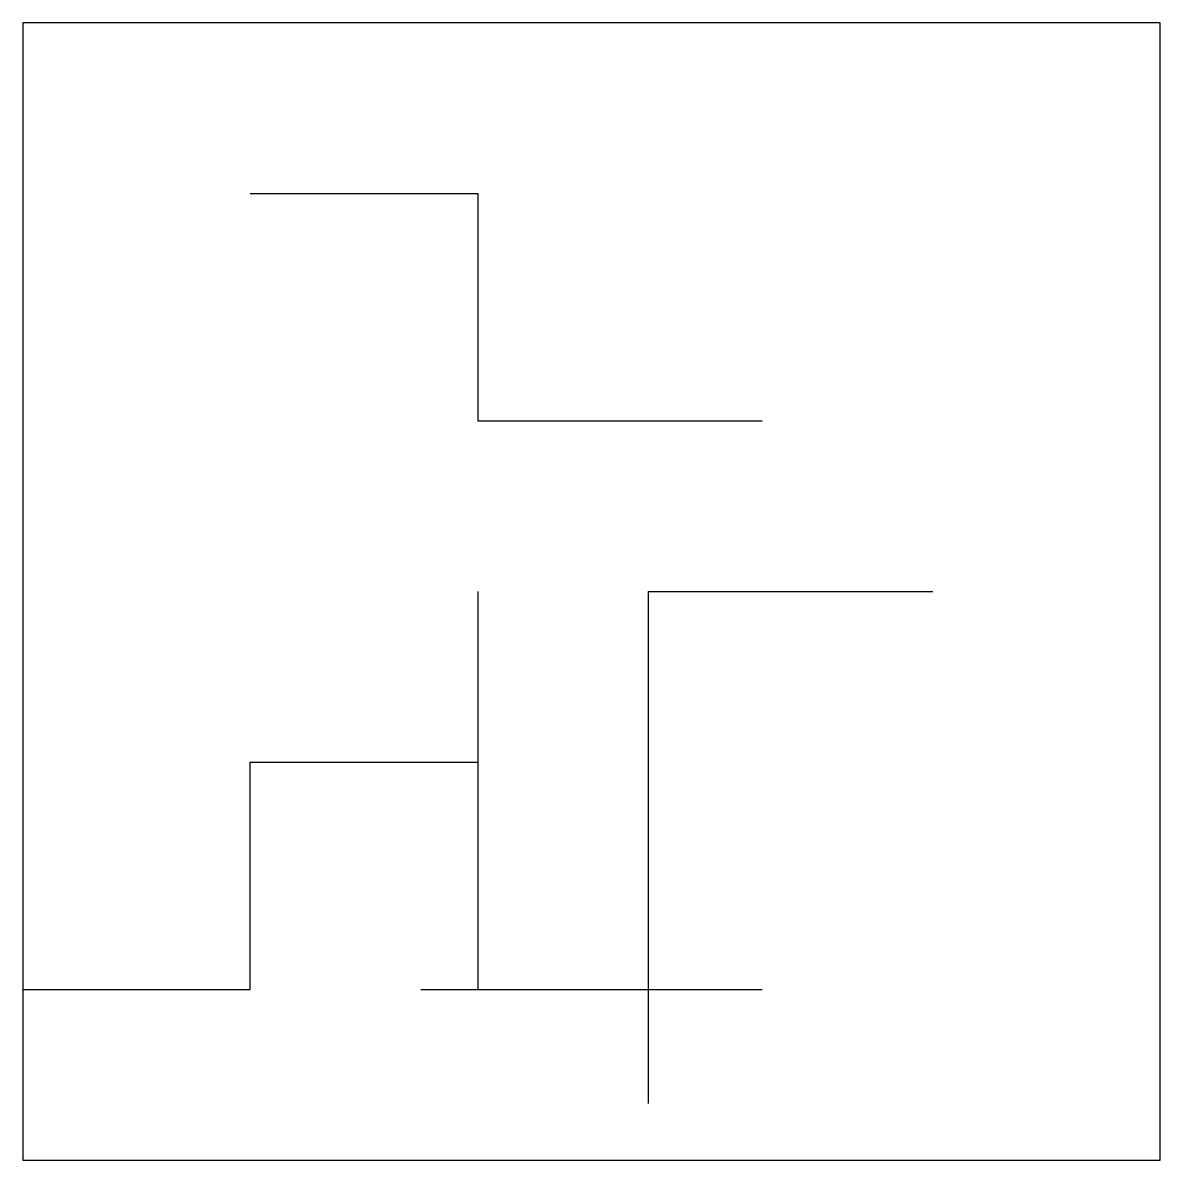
# Model space of a CAD drawing. Header units: millimetres. Extents: x 0 to 1000, y 0 to 1000.
import ezdxf

# ---------------------------------------------------------------- set-up
doc = ezdxf.new("R2010")
doc.units = ezdxf.units.MM

msp = doc.modelspace()

# ---------------------------------------------------------------- linework, layer by layer
for p, q in [((200, 850), (400, 850)), ((400, 850), (400, 650)), ((400, 650), (650, 650)), ((400, 500), (400, 150)), ((550, 50), (550, 500)), ((550, 500), (800, 500)), ((200, 150), (200, 350)), ((200, 350), (400, 350)), ((0, 150), (200, 150)), ((350, 150), (650, 150))]:
    msp.add_line(p, q)
msp.add_lwpolyline([(0, 0), (1000, 0), (1000, 1000), (0, 1000)], close=True)

doc.saveas('drawing.dxf')
